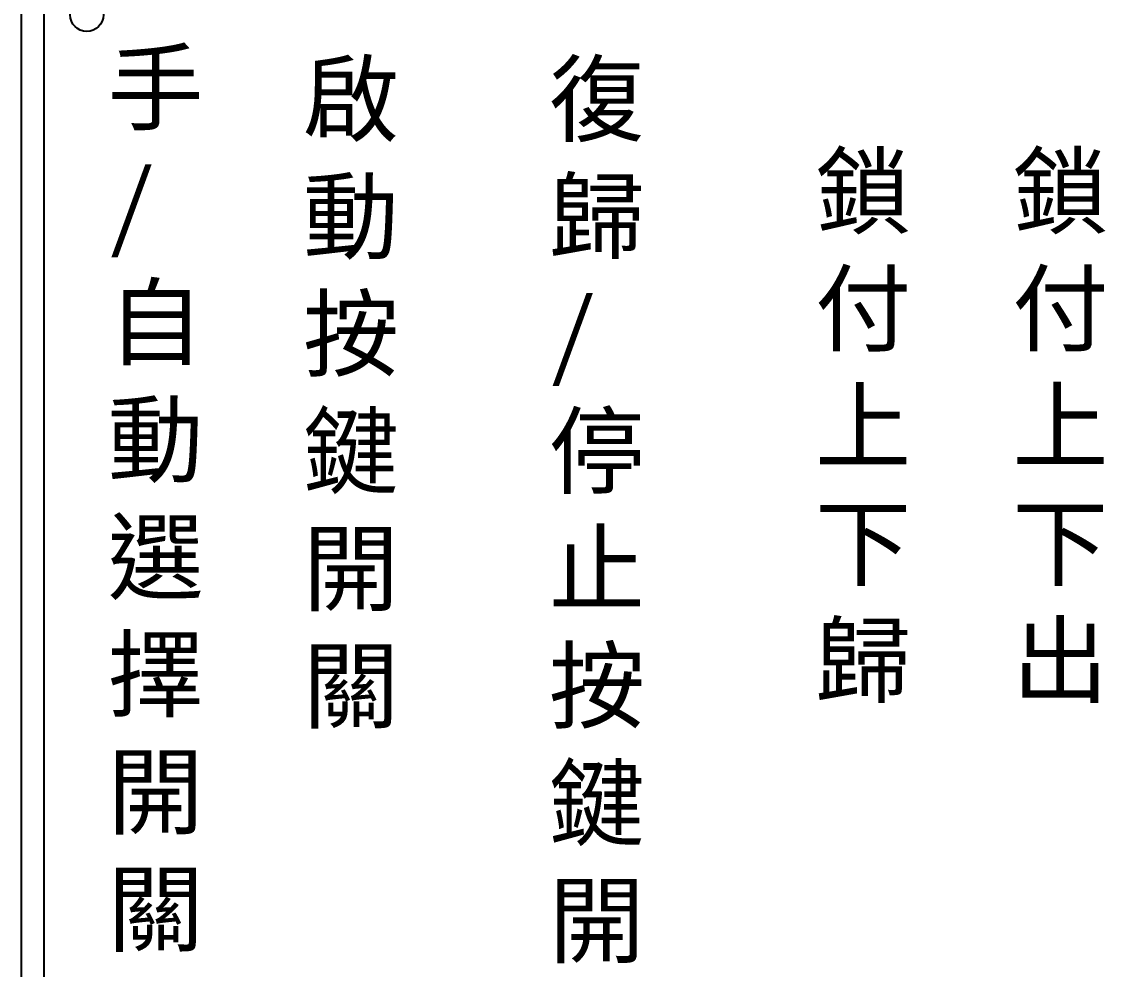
# Model space of a CAD drawing. Extents: x 325 to 612, y 3 to 207.
# Drawn here: x 325.3 to 385.4, y 47.1 to 99.6 of the extents above; entities that cross this region are included whole.
import ezdxf

# ---------------------------------------------------------------- set-up
doc = ezdxf.new("R2010")
doc.units = 0
doc.layers.add('圖框層', color=7, linetype='CONTINUOUS')
doc.layers.add('標尺寸層', color=3, linetype='CONTINUOUS')
doc.styles.add('CNS', font='romanc.shx', dxfattribs={"bigfont": 'chineset.shx'})

msp = doc.modelspace()

# ---------------------------------------------------------------- linework, layer by layer
at = {"layer": '圖框層', "color": 7}
for p, q in [((325.319, 3), (325.319, 206.969)), ((326.569, 4.25), (326.569, 205.719))]:
    msp.add_line(p, q, dxfattribs=at)
at = {"layer": '標尺寸層', "color": 7}
msp.add_circle((328.925, 99.958), 0.92, dxfattribs=at)

# ---------------------------------------------------------------- texts
at = {"layer": '標尺寸層', "color": 7, "char_height": 3.9, "width": 4.96081, "style": 'CNS'}
for s, insert, attachment_point in [('{\\fDFKai-SB|b0|i0|c136|p65;手\\P/自動選擇開關}', (330.081, 97.866), 1), ('{\\fDFKai-SB|b0|i0|c136|p65;啟動按鍵開關}', (340.904, 97.234), 1), ('{\\fDFKai-SB|b0|i0|c136|p65;復歸\\P/\\P停止按鍵開關}', (354.527, 97.234), 1), ('{\\fDFKai-SB|b0|i0|c136|p65;鎖付上下歸}', (371.94, 76.973), 5), ('{\\fDFKai-SB|b0|i0|c136|p65;鎖付上下出}', (382.867, 76.973), 5)]:
    msp.add_mtext(s, dxfattribs=dict(at, insert=insert, attachment_point=attachment_point))

doc.saveas('drawing.dxf')
